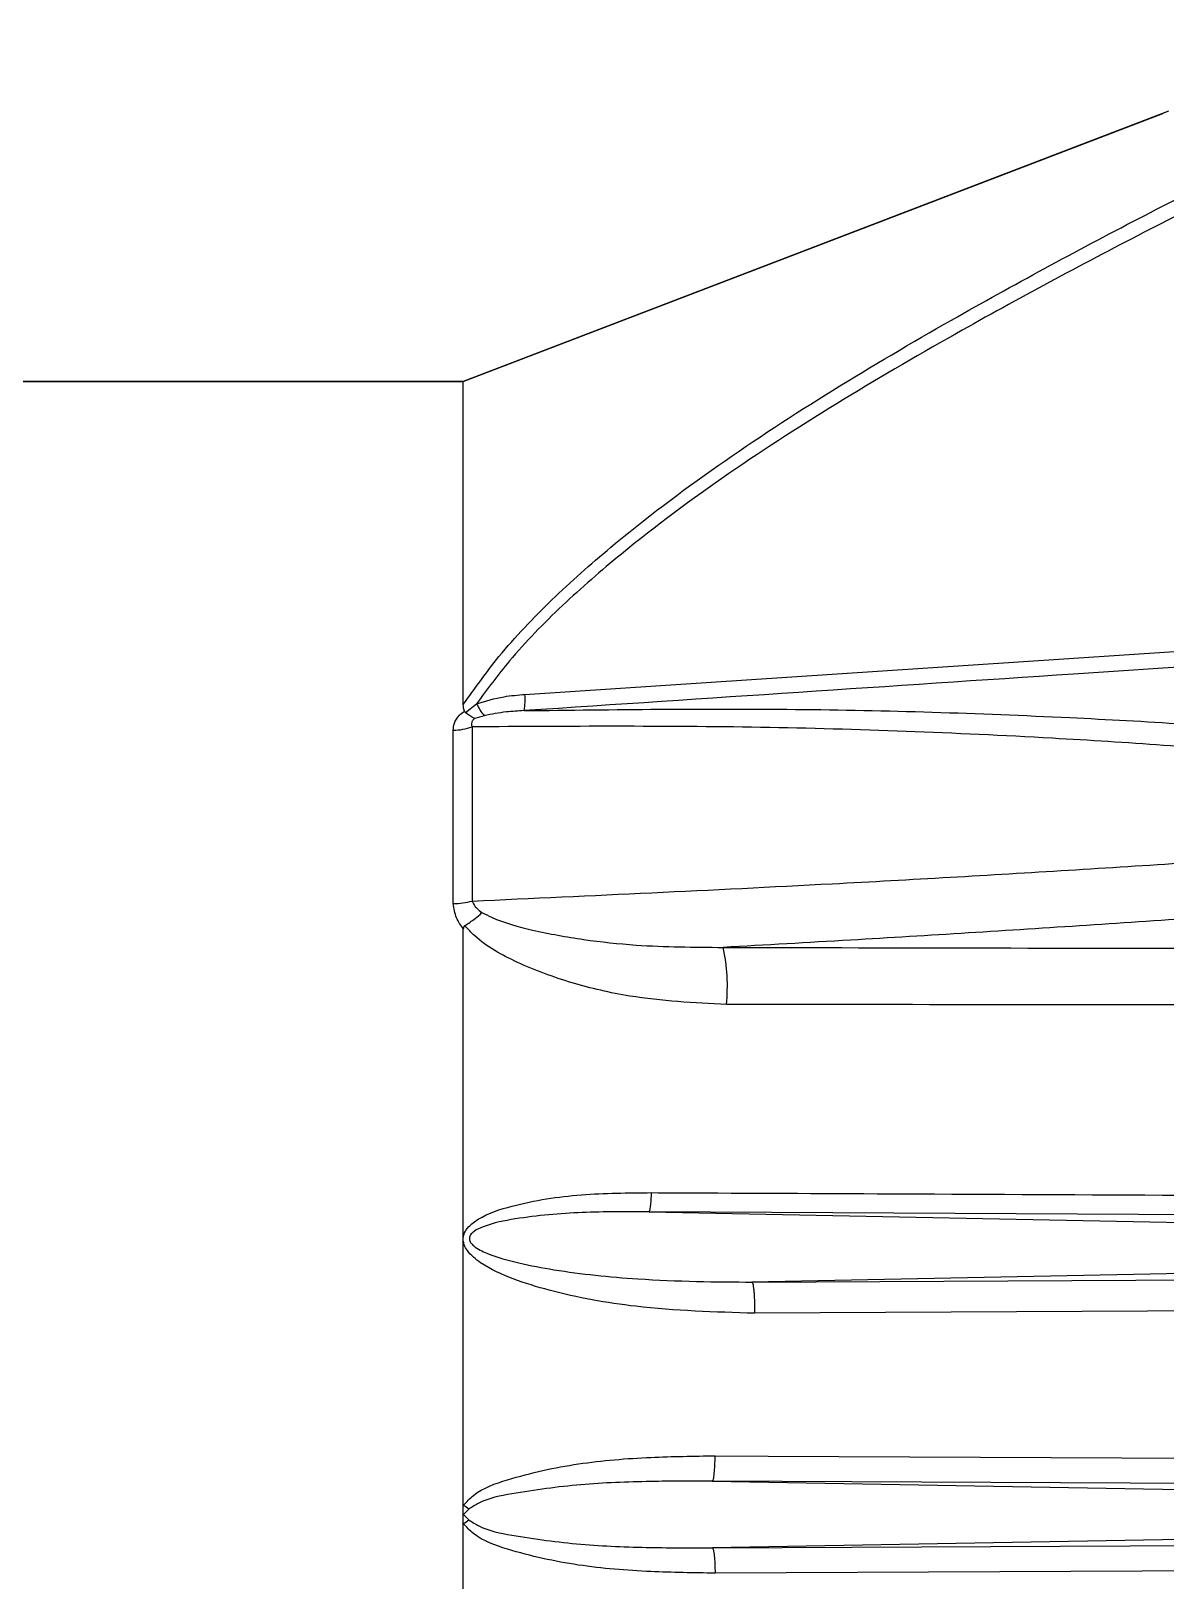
# Model space of a CAD drawing. Extents: x 8 to 113, y 1 to 87.
# Drawn here: x 26.31 to 28.865, y 36.667 to 40.157 of the extents above; entities that cross this region are included whole.
import ezdxf

# ---------------------------------------------------------------- set-up
doc = ezdxf.new("R2010")
doc.units = 0
doc.header["$MEASUREMENT"] = 0
doc.layers.add('OBJECT', color=7, linetype='CONTINUOUS')

msp = doc.modelspace()

# ---------------------------------------------------------------- linework, layer by layer
at = {"layer": 'OBJECT'}
for p, q in [((28.8707, 39.9762), (27.2832, 39.3671)), ((27.2832, 39.3671), (28.8573, 39.9711)), ((28.8573, 39.9711), (28.8587, 39.9716)), ((27.2832, 39.3671), (24.7111, 39.3671)), ((24.7111, 39.3671), (27.2832, 39.3671)), ((27.2832, 38.6399), (27.2832, 39.3671)), ((27.2878, 38.622), (27.313, 38.6419)), ((27.3299, 38.6151), (27.3089, 38.609)), ((27.2606, 38.1921), (27.2606, 38.5826)), ((27.303, 38.5899), (27.303, 38.1978)), ((27.2832, 37.4402), (27.2832, 38.1348)), ((27.7012, 37.4981), (29.6704, 37.459)), ((29.5732, 37.4881), (27.7012, 37.4981)), ((27.2832, 37.4328), (27.2832, 37.4402)), ((27.2832, 36.8372), (27.2832, 37.4328)), ((29.6718, 37.3744), (27.9329, 37.3401)), ((27.9329, 37.3401), (29.5764, 37.3484)), ((27.8442, 36.892), (29.6731, 36.8589)), ((29.5647, 36.8833), (27.8442, 36.892)), ((27.2832, 36.8168), (27.2832, 36.8372)), ((27.2832, 36.7963), (27.2832, 36.8168)), ((27.2832, 36.2008), (27.2832, 36.7963)), ((29.6718, 36.7744), (27.844, 36.7415)), ((27.844, 36.7415), (29.5748, 36.7503))]:
    msp.add_line(p, q, dxfattribs=at)
at = {"layer": 'OBJECT', "flags": 128}
for points in [[(27.422, 38.663), (28.4304, 38.7296), (29.4389, 38.7961), (29.5431, 38.8029)], [(29.5679, 37.2784), (29.4485, 37.2778), (28.9707, 37.2753), (27.9387, 37.2698)], [(27.85, 36.9489), (27.9694, 36.9483), (28.4472, 36.946), (29.56, 36.9406)], [(29.5679, 36.693), (29.4485, 36.6924), (28.9707, 36.6901), (27.8498, 36.6847)]]:
    msp.add_lwpolyline(points, dxfattribs=at)
at = {"layer": 'OBJECT'}
for centre, radius, start, end in [((27.438, 38.7019), 0.1386, 205.6286, 218.7679), ((27.2993, 38.6519), 0.1232, 348.0539, 5.1355), ((27.2611, 38.7056), 0.123, 269.7545, 289.9092), ((27.2613, 38.3467), 0.1546, 269.7339, 285.6399), ((27.473, 38.0065), 0.4045, 354.0685, 12.4138), ((26.6154, 35.7913), 1.2409, 56.7497, 57.4456), ((26.6142, 37.8442), 1.2432, 302.5522, 303.2468)]:
    msp.add_arc(centre, radius, start, end, dxfattribs=at)
for points, knots in [([(27.2832, 38.6399), (27.309, 38.6764), (27.3675, 38.759), (27.4805, 38.877), (27.6437, 39.022), (27.8542, 39.1808), (28.1128, 39.3492), (28.4288, 39.5348), (28.8019, 39.7366), (29.2333, 39.9519), (29.5259, 40.0883), (29.6721, 40.1565)], [0, 0, 0, 0, 0.050913, 0.115232, 0.17961, 0.287489, 0.395606, 0.503691, 0.669071, 0.834542, 1, 1, 1, 1]), ([(29.6958, 40.1286), (29.5497, 40.0608), (29.2575, 39.9253), (28.8261, 39.7116), (28.4531, 39.5117), (28.1372, 39.3285), (27.8787, 39.1626), (27.668, 39.0066), (27.5045, 38.8644), (27.3943, 38.7519), (27.337, 38.6744), (27.313, 38.6419)], [0, 0, 0, 0, 0.166848, 0.333708, 0.500482, 0.608948, 0.717443, 0.825706, 0.889802, 0.953838, 1, 1, 1, 1]), ([(29.5422, 38.7676), (29.4861, 38.7639), (29.1909, 38.7442), (28.4835, 38.6971), (27.8322, 38.6538), (27.4198, 38.6264)], [0, 0, 0, 0, 0.079391, 0.41717, 1, 1, 1, 1]), ([(27.2855, 38.6253), (27.2846, 38.6283), (27.2833, 38.6331), (27.2832, 38.638), (27.2832, 38.6399)], [0, 0, 0, 0, 0.620819, 1, 1, 1, 1]), ([(27.313, 38.6419), (27.3334, 38.6481), (27.3691, 38.6587), (27.4062, 38.6617), (27.422, 38.663)], [0, 0, 0, 0, 0.573681, 1, 1, 1, 1]), ([(27.4198, 38.6264), (27.6229, 38.6289), (28.0293, 38.6339), (28.6117, 38.6153), (29.1598, 38.5816), (29.5016, 38.5458), (29.6726, 38.5279)], [0, 0, 0, 0, 0.273703, 0.547704, 0.773763, 1, 1, 1, 1]), ([(27.2606, 38.5826), (27.2611, 38.5877), (27.2621, 38.5997), (27.2715, 38.6146), (27.2817, 38.6224), (27.2855, 38.6253)], [0, 0, 0, 0, 0.32169, 0.747407, 1, 1, 1, 1]), ([(27.2855, 38.6253), (27.286, 38.6243), (27.2866, 38.6231), (27.2876, 38.6222), (27.2878, 38.622)], [0, 0, 0, 0, 0.836583, 1, 1, 1, 1]), ([(27.3089, 38.609), (27.3089, 38.609), (27.308, 38.6093), (27.3013, 38.612), (27.2942, 38.6173), (27.2878, 38.622)], [0, 0, 0, 0, 0.0138497, 0.1264054, 1, 1, 1, 1]), ([(27.3089, 38.609), (27.3082, 38.6084), (27.3058, 38.6065), (27.3028, 38.6027), (27.3009, 38.5965), (27.3022, 38.5925), (27.303, 38.5899)], [0, 0, 0, 0, 0.099048, 0.350187, 0.588804, 1, 1, 1, 1]), ([(27.4198, 38.6264), (27.4067, 38.6257), (27.3769, 38.6241), (27.3467, 38.6183), (27.3299, 38.6151)], [0, 0, 0, 0, 0.442718, 1, 1, 1, 1]), ([(29.6115, 38.4762), (29.4443, 38.4947), (29.1097, 38.5317), (28.5558, 38.57), (27.9502, 38.5936), (27.5188, 38.5912), (27.303, 38.5899)], [0, 0, 0, 0, 0.215576, 0.431317, 0.71549, 1, 1, 1, 1]), ([(27.303, 38.1978), (27.5724, 38.2101), (28.0173, 38.2304), (28.6448, 38.2666), (29.106, 38.2968), (29.39, 38.3183), (29.4953, 38.3263)], [0, 0, 0, 0, 0.372207, 0.614681, 0.857089, 1, 1, 1, 1]), ([(27.2832, 38.1348), (27.2775, 38.143), (27.2651, 38.1608), (27.2622, 38.1811), (27.2606, 38.1921)], [0, 0, 0, 0, 0.459414, 1, 1, 1, 1]), ([(27.303, 38.1978), (27.305, 38.1934), (27.3077, 38.1875), (27.3157, 38.1791), (27.321, 38.175), (27.3251, 38.172)], [0, 0, 0, 0, 0.434707, 0.57675, 1, 1, 1, 1]), ([(29.5609, 38.2071), (29.4477, 38.1981), (29.1557, 38.175), (28.6864, 38.1424), (28.2354, 38.1142), (27.9634, 38.0988), (27.8681, 38.0934)], [0, 0, 0, 0, 0.199568, 0.514747, 0.82987, 1, 1, 1, 1]), ([(27.2863, 38.1425), (27.2858, 38.1422), (27.2848, 38.1415), (27.2836, 38.1393), (27.2832, 38.137), (27.2832, 38.1353), (27.2832, 38.1348)], [0, 0, 0, 0, 0.170583, 0.396306, 0.817747, 1, 1, 1, 1]), ([(27.2863, 38.1425), (27.2943, 38.1476), (27.3078, 38.1561), (27.32, 38.167), (27.3248, 38.1717), (27.3251, 38.172)], [0, 0, 0, 0, 0.578651, 0.974468, 1, 1, 1, 1]), ([(27.8754, 37.9647), (27.8025, 37.9685), (27.6843, 37.9747), (27.5269, 38.0113), (27.4084, 38.0549), (27.3257, 38.1002), (27.2937, 38.1346), (27.2863, 38.1425)], [0, 0, 0, 0, 0.337984, 0.547774, 0.757119, 0.94375, 1, 1, 1, 1]), ([(27.3251, 38.172), (27.3323, 38.1683), (27.367, 38.1505), (27.4444, 38.1299), (27.5535, 38.1099), (27.6966, 38.0947), (27.8025, 38.0939), (27.8681, 38.0934)], [0, 0, 0, 0, 0.047486, 0.228449, 0.44127, 0.654254, 1, 1, 1, 1]), ([(27.8681, 38.0934), (28.2744, 38.0926), (28.8458, 38.0915), (29.4173, 38.0905), (29.5824, 38.0902)], [0, 0, 0, 0, 0.711179, 1, 1, 1, 1]), ([(29.5679, 37.9641), (29.4101, 37.9642), (28.8458, 37.9643), (28.2817, 37.9645), (27.8754, 37.9647)], [0, 0, 0, 0, 0.279792, 1, 1, 1, 1]), ([(27.2832, 37.4402), (27.2839, 37.4438), (27.2858, 37.4526), (27.297, 37.4678), (27.331, 37.4927), (27.4175, 37.5203), (27.5488, 37.5402), (27.6542, 37.5409), (27.7069, 37.5413)], [0, 0, 0, 0, 0.02481, 0.060677, 0.122064, 0.301768, 0.650144, 1, 1, 1, 1]), ([(27.7012, 37.4981), (27.7018, 37.499), (27.7031, 37.5007), (27.7048, 37.5104), (27.7062, 37.524), (27.7067, 37.5355), (27.7069, 37.5413)], [0, 0, 0, 0, 0.250003, 0.5, 0.750002, 1, 1, 1, 1]), ([(27.7069, 37.5413), (27.7467, 37.5412), (27.9457, 37.5402), (28.566, 37.5374), (29.1466, 37.5346), (29.5679, 37.5327)], [0, 0, 0, 0, 0.0641527, 0.3207636, 1, 1, 1, 1]), ([(27.7012, 37.4981), (27.7012, 37.4981), (27.6515, 37.4981), (27.5505, 37.4991), (27.4258, 37.4878), (27.3437, 37.4721), (27.3103, 37.457), (27.3, 37.4479), (27.2972, 37.4418), (27.2966, 37.4372), (27.2975, 37.4331), (27.3006, 37.4273), (27.3122, 37.4158), (27.3486, 37.3985), (27.4095, 37.3816), (27.523, 37.3606), (27.6954, 37.3428), (27.8545, 37.3401), (27.9329, 37.3401), (27.9329, 37.3401)], [0, 0, 0, 0, 0.000002, 0.139848, 0.27942, 0.347587, 0.368453, 0.378961, 0.384138, 0.38665, 0.391937, 0.3955, 0.405582, 0.437829, 0.50826, 0.583609, 0.760557, 0.999999, 1, 1, 1, 1]), ([(27.9387, 37.2698), (27.8494, 37.2725), (27.6937, 37.2772), (27.5121, 37.3097), (27.3958, 37.3453), (27.3322, 37.3738), (27.2964, 37.4031), (27.2853, 37.4218), (27.2838, 37.4297), (27.2832, 37.4328)], [0, 0, 0, 0, 0.382025, 0.665686, 0.788125, 0.905994, 0.964891, 0.986156, 1, 1, 1, 1]), ([(27.9329, 37.3401), (27.9333, 37.3396), (27.9341, 37.3386), (27.9353, 37.3339), (27.9364, 37.3269), (27.9373, 37.3178), (27.938, 37.307), (27.9385, 37.2951), (27.9387, 37.2824), (27.9387, 37.274), (27.9387, 37.2698)], [0, 0, 0, 0, 0.125, 0.249999, 0.374997, 0.499999, 0.624998, 0.75, 0.874998, 1, 1, 1, 1]), ([(27.2832, 36.8372), (27.2906, 36.8451), (27.3174, 36.8736), (27.4087, 36.9048), (27.5414, 36.9343), (27.6991, 36.9467), (27.8018, 36.9482), (27.85, 36.9489)], [0, 0, 0, 0, 0.0548493, 0.1973525, 0.4752345, 0.7542064, 1, 1, 1, 1]), ([(27.8442, 36.892), (27.8449, 36.8932), (27.8463, 36.8955), (27.8482, 36.9087), (27.8495, 36.927), (27.8498, 36.9416), (27.85, 36.9489)], [0, 0, 0, 0, 0.25, 0.5, 0.750001, 1, 1, 1, 1]), ([(27.8442, 36.892), (27.8442, 36.892), (27.7982, 36.892), (27.6987, 36.8917), (27.5474, 36.8863), (27.4193, 36.8685), (27.3322, 36.8525), (27.3032, 36.8338), (27.2958, 36.829)], [0, 0, 0, 0, 0.000004, 0.2514, 0.533814, 0.815744, 0.953215, 1, 1, 1, 1]), ([(27.2958, 36.829), (27.2916, 36.825), (27.2874, 36.8209), (27.2832, 36.8169), (27.2832, 36.8168)], [0, 0, 0, 0, 0.978347, 1, 1, 1, 1]), ([(27.2832, 36.8168), (27.2832, 36.8167), (27.2874, 36.8126), (27.2916, 36.8085), (27.2958, 36.8045)], [0, 0, 0, 0, 0.02165, 1, 1, 1, 1]), ([(27.8498, 36.6847), (27.8017, 36.6854), (27.699, 36.6869), (27.5413, 36.6993), (27.4087, 36.7287), (27.3174, 36.76), (27.2906, 36.7884), (27.2832, 36.7963)], [0, 0, 0, 0, 0.2457072, 0.5247084, 0.8026203, 0.9451413, 1, 1, 1, 1]), ([(27.2958, 36.8045), (27.3032, 36.7998), (27.3322, 36.7811), (27.4192, 36.765), (27.5474, 36.7473), (27.6986, 36.7418), (27.798, 36.7415), (27.844, 36.7415), (27.844, 36.7415)], [0, 0, 0, 0, 0.046791, 0.184277, 0.466234, 0.748675, 0.999996, 1, 1, 1, 1]), ([(27.844, 36.7415), (27.8447, 36.7404), (27.8461, 36.738), (27.848, 36.7249), (27.8493, 36.7066), (27.8496, 36.692), (27.8498, 36.6847)], [0, 0, 0, 0, 0.25, 0.500001, 0.75, 1, 1, 1, 1])]:
    msp.add_open_spline(points, degree=3, knots=knots, dxfattribs=at)

doc.saveas('drawing.dxf')
